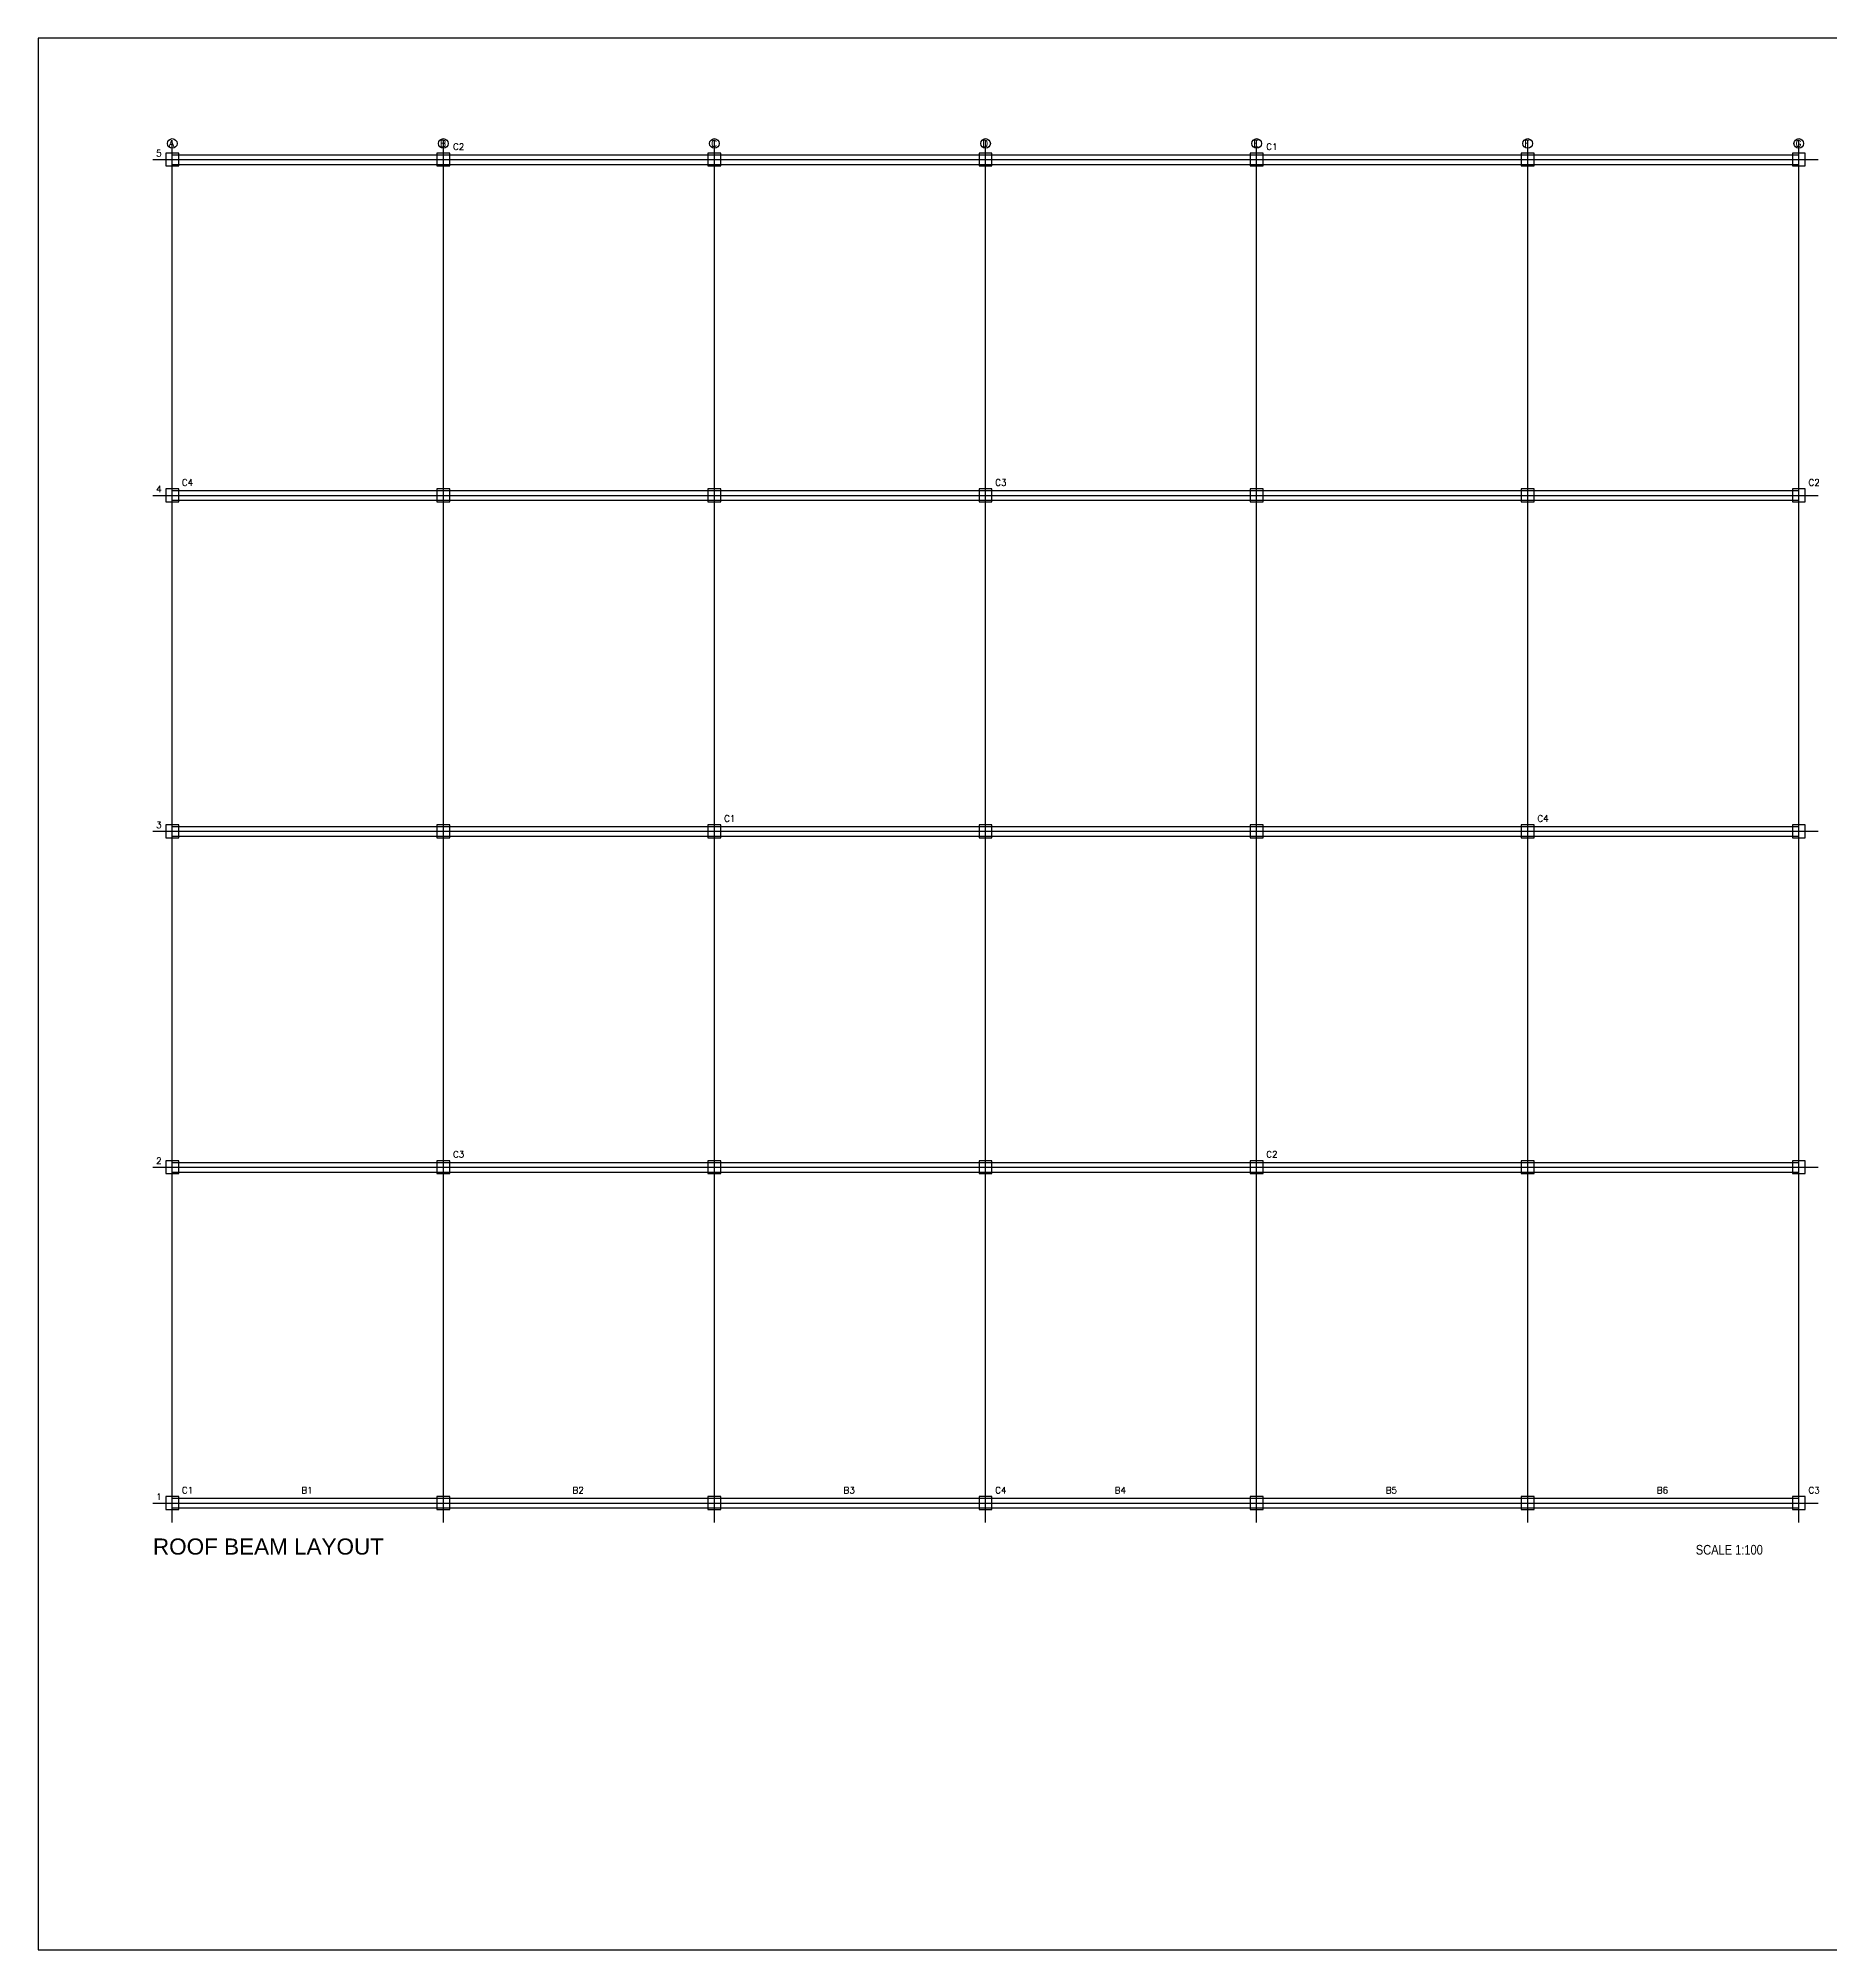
# Model space of a CAD drawing. Header units: millimetres. Extents: x 0 to 12841, y 0 to 594.
# Drawn here: x 11000 to 11557, y 0 to 594 of the extents above; entities that cross this region are included whole.
import ezdxf

# ---------------------------------------------------------------- set-up
doc = ezdxf.new("R2010")
doc.units = ezdxf.units.MM
for name, color, linetype in [('BEAM', 7, 'Continuous'), ('COLUMN', 7, 'Continuous'), ('FRAME', 7, 'Continuous'), ('GRID', 7, 'Continuous'), ('TITLES', 7, 'Continuous')]:
    doc.layers.add(name, color=color, linetype=linetype)
doc.styles.add('Arial', font='arial.ttf')
doc.styles.add('ROMANS', font='romans.shx')
doc.styles.add('SWISSC', font='swissc.ttf')

msp = doc.modelspace()

# ---------------------------------------------------------------- linework, layer by layer
at = {"layer": 'BEAM'}
for p, q in [((11041.64, 557.8), (11113.84, 557.8)), ((11041.64, 554.8), (11113.84, 554.8)), ((11113.84, 557.8), (11186.05, 557.8)), ((11113.84, 554.8), (11186.05, 554.8)), ((11186.05, 557.8), (11258.25, 557.8)), ((11186.05, 554.8), (11258.25, 554.8)), ((11258.25, 557.8), (11330.45, 557.8)), ((11258.25, 554.8), (11330.45, 554.8)), ((11330.45, 557.8), (11402.65, 557.8)), ((11330.45, 554.8), (11402.65, 554.8)), ((11402.65, 557.8), (11474.86, 557.8)), ((11402.65, 554.8), (11474.86, 554.8)), ((11474.86, 557.8), (11547.06, 557.8)), ((11474.86, 554.8), (11547.06, 554.8)), ((11041.64, 453.43), (11113.84, 453.43)), ((11113.84, 453.43), (11186.05, 453.43)), ((11186.05, 453.43), (11258.25, 453.43)), ((11258.25, 453.43), (11330.45, 453.43)), ((11330.45, 453.43), (11402.65, 453.43)), ((11402.65, 453.43), (11474.86, 453.43)), ((11474.86, 453.43), (11547.06, 453.43)), ((11041.64, 450.43), (11113.84, 450.43)), ((11113.84, 450.43), (11186.05, 450.43)), ((11186.05, 450.43), (11258.25, 450.43)), ((11258.25, 450.43), (11330.45, 450.43)), ((11330.45, 450.43), (11402.65, 450.43)), ((11402.65, 450.43), (11474.86, 450.43)), ((11474.86, 450.43), (11547.06, 450.43)), ((11041.64, 349.05), (11113.84, 349.05)), ((11041.64, 346.05), (11113.84, 346.05)), ((11113.84, 349.05), (11186.05, 349.05)), ((11113.84, 346.05), (11186.05, 346.05)), ((11186.05, 349.05), (11258.25, 349.05)), ((11186.05, 346.05), (11258.25, 346.05)), ((11258.25, 349.05), (11330.45, 349.05)), ((11258.25, 346.05), (11330.45, 346.05)), ((11330.45, 349.05), (11402.65, 349.05)), ((11330.45, 346.05), (11402.65, 346.05)), ((11402.65, 349.05), (11474.86, 349.05)), ((11402.65, 346.05), (11474.86, 346.05)), ((11474.86, 349.05), (11547.06, 349.05)), ((11474.86, 346.05), (11547.06, 346.05)), ((11041.64, 244.68), (11113.84, 244.68)), ((11113.84, 244.68), (11186.05, 244.68)), ((11186.05, 244.68), (11258.25, 244.68)), ((11258.25, 244.68), (11330.45, 244.68)), ((11330.45, 244.68), (11402.65, 244.68)), ((11402.65, 244.68), (11474.86, 244.68)), ((11474.86, 244.68), (11547.06, 244.68)), ((11041.64, 241.68), (11113.84, 241.68)), ((11113.84, 241.68), (11186.05, 241.68)), ((11186.05, 241.68), (11258.25, 241.68)), ((11258.25, 241.68), (11330.45, 241.68)), ((11330.45, 241.68), (11402.65, 241.68)), ((11402.65, 241.68), (11474.86, 241.68)), ((11474.86, 241.68), (11547.06, 241.68)), ((11041.64, 140.3), (11113.84, 140.3)), ((11041.64, 137.3), (11113.84, 137.3)), ((11113.84, 140.3), (11186.05, 140.3)), ((11113.84, 137.3), (11186.05, 137.3)), ((11186.05, 140.3), (11258.25, 140.3)), ((11186.05, 137.3), (11258.25, 137.3)), ((11258.25, 140.3), (11330.45, 140.3)), ((11258.25, 137.3), (11330.45, 137.3)), ((11330.45, 140.3), (11402.65, 140.3)), ((11330.45, 137.3), (11402.65, 137.3)), ((11402.65, 140.3), (11474.86, 140.3)), ((11402.65, 137.3), (11474.86, 137.3)), ((11474.86, 140.3), (11547.06, 140.3)), ((11474.86, 137.3), (11547.06, 137.3))]:
    msp.add_line(p, q, dxfattribs=at)
at = {"layer": 'COLUMN'}
for points in [[(11039.64, 554.3), (11043.64, 554.3), (11043.64, 558.3), (11039.64, 558.3)], [(11123.88, 554.3), (11127.88, 554.3), (11127.88, 558.3), (11123.88, 558.3)], [(11208.11, 554.3), (11212.11, 554.3), (11212.11, 558.3), (11208.11, 558.3)], [(11292.35, 554.3), (11296.35, 554.3), (11296.35, 558.3), (11292.35, 558.3)], [(11376.59, 554.3), (11380.59, 554.3), (11380.59, 558.3), (11376.59, 558.3)], [(11460.82, 554.3), (11464.82, 554.3), (11464.82, 558.3), (11460.82, 558.3)], [(11545.06, 554.3), (11549.06, 554.3), (11549.06, 558.3), (11545.06, 558.3)], [(11039.64, 449.93), (11043.64, 449.93), (11043.64, 453.93), (11039.64, 453.93)], [(11123.88, 449.93), (11127.88, 449.93), (11127.88, 453.93), (11123.88, 453.93)], [(11208.11, 449.93), (11212.11, 449.93), (11212.11, 453.93), (11208.11, 453.93)], [(11292.35, 449.93), (11296.35, 449.93), (11296.35, 453.93), (11292.35, 453.93)], [(11376.59, 449.93), (11380.59, 449.93), (11380.59, 453.93), (11376.59, 453.93)], [(11460.82, 449.93), (11464.82, 449.93), (11464.82, 453.93), (11460.82, 453.93)], [(11545.06, 449.93), (11549.06, 449.93), (11549.06, 453.93), (11545.06, 453.93)], [(11039.64, 345.55), (11043.64, 345.55), (11043.64, 349.55), (11039.64, 349.55)], [(11123.88, 345.55), (11127.88, 345.55), (11127.88, 349.55), (11123.88, 349.55)], [(11208.11, 345.55), (11212.11, 345.55), (11212.11, 349.55), (11208.11, 349.55)], [(11292.35, 345.55), (11296.35, 345.55), (11296.35, 349.55), (11292.35, 349.55)], [(11376.59, 345.55), (11380.59, 345.55), (11380.59, 349.55), (11376.59, 349.55)], [(11460.82, 345.55), (11464.82, 345.55), (11464.82, 349.55), (11460.82, 349.55)], [(11545.06, 345.55), (11549.06, 345.55), (11549.06, 349.55), (11545.06, 349.55)], [(11039.64, 241.18), (11043.64, 241.18), (11043.64, 245.18), (11039.64, 245.18)], [(11123.88, 241.18), (11127.88, 241.18), (11127.88, 245.18), (11123.88, 245.18)], [(11208.11, 241.18), (11212.11, 241.18), (11212.11, 245.18), (11208.11, 245.18)], [(11292.35, 241.18), (11296.35, 241.18), (11296.35, 245.18), (11292.35, 245.18)], [(11376.59, 241.18), (11380.59, 241.18), (11380.59, 245.18), (11376.59, 245.18)], [(11460.82, 241.18), (11464.82, 241.18), (11464.82, 245.18), (11460.82, 245.18)], [(11545.06, 241.18), (11549.06, 241.18), (11549.06, 245.18), (11545.06, 245.18)], [(11039.64, 136.8), (11043.64, 136.8), (11043.64, 140.8), (11039.64, 140.8)], [(11123.88, 136.8), (11127.88, 136.8), (11127.88, 140.8), (11123.88, 140.8)], [(11208.11, 136.8), (11212.11, 136.8), (11212.11, 140.8), (11208.11, 140.8)], [(11292.35, 136.8), (11296.35, 136.8), (11296.35, 140.8), (11292.35, 140.8)], [(11376.59, 136.8), (11380.59, 136.8), (11380.59, 140.8), (11376.59, 140.8)], [(11460.82, 136.8), (11464.82, 136.8), (11464.82, 140.8), (11460.82, 140.8)], [(11545.06, 136.8), (11549.06, 136.8), (11549.06, 140.8), (11545.06, 140.8)]]:
    msp.add_lwpolyline(points, close=True, dxfattribs=at)
at = {"layer": 'FRAME'}
msp.add_lwpolyline([(11000, 0), (11841, 0), (11841, 594), (11000, 594)], close=True, dxfattribs=at)
at = {"layer": 'GRID'}
for p, q in [((11041.64, 490.72), (11041.64, 562.3)), ((11125.88, 490.72), (11125.88, 562.3)), ((11210.11, 490.72), (11210.11, 562.3)), ((11294.35, 490.72), (11294.35, 562.3)), ((11378.59, 490.72), (11378.59, 562.3)), ((11462.82, 490.72), (11462.82, 562.3)), ((11547.06, 490.72), (11547.06, 562.3)), ((11035.64, 556.3), (11109.56, 556.3)), ((11109.56, 556.3), (11183.47, 556.3)), ((11183.47, 556.3), (11257.39, 556.3)), ((11257.39, 556.3), (11331.31, 556.3)), ((11331.31, 556.3), (11405.23, 556.3)), ((11405.23, 556.3), (11479.14, 556.3)), ((11479.14, 556.3), (11553.06, 556.3)), ((11041.64, 419.13), (11041.64, 490.72)), ((11125.88, 419.13), (11125.88, 490.72)), ((11210.11, 419.13), (11210.11, 490.72)), ((11294.35, 419.13), (11294.35, 490.72)), ((11378.59, 419.13), (11378.59, 490.72)), ((11462.82, 419.13), (11462.82, 490.72)), ((11547.06, 419.13), (11547.06, 490.72)), ((11035.64, 451.93), (11109.56, 451.93)), ((11109.56, 451.93), (11183.47, 451.93)), ((11183.47, 451.93), (11257.39, 451.93)), ((11257.39, 451.93), (11331.31, 451.93)), ((11331.31, 451.93), (11405.23, 451.93)), ((11405.23, 451.93), (11479.14, 451.93)), ((11479.14, 451.93), (11553.06, 451.93)), ((11041.64, 347.55), (11041.64, 419.13)), ((11125.88, 347.55), (11125.88, 419.13)), ((11210.11, 347.55), (11210.11, 419.13)), ((11294.35, 347.55), (11294.35, 419.13)), ((11378.59, 347.55), (11378.59, 419.13)), ((11462.82, 347.55), (11462.82, 419.13)), ((11547.06, 347.55), (11547.06, 419.13)), ((11035.64, 347.55), (11109.56, 347.55)), ((11041.64, 275.97), (11041.64, 347.55)), ((11109.56, 347.55), (11183.47, 347.55)), ((11125.88, 275.97), (11125.88, 347.55)), ((11183.47, 347.55), (11257.39, 347.55)), ((11210.11, 275.97), (11210.11, 347.55)), ((11257.39, 347.55), (11331.31, 347.55)), ((11294.35, 275.97), (11294.35, 347.55)), ((11331.31, 347.55), (11405.23, 347.55)), ((11378.59, 275.97), (11378.59, 347.55)), ((11405.23, 347.55), (11479.14, 347.55)), ((11462.82, 275.97), (11462.82, 347.55)), ((11479.14, 347.55), (11553.06, 347.55)), ((11547.06, 275.97), (11547.06, 347.55)), ((11041.64, 204.38), (11041.64, 275.97)), ((11125.88, 204.38), (11125.88, 275.97)), ((11210.11, 204.38), (11210.11, 275.97)), ((11294.35, 204.38), (11294.35, 275.97)), ((11378.59, 204.38), (11378.59, 275.97)), ((11462.82, 204.38), (11462.82, 275.97)), ((11547.06, 204.38), (11547.06, 275.97)), ((11035.64, 243.18), (11109.56, 243.18)), ((11109.56, 243.18), (11183.47, 243.18)), ((11183.47, 243.18), (11257.39, 243.18)), ((11257.39, 243.18), (11331.31, 243.18)), ((11331.31, 243.18), (11405.23, 243.18)), ((11405.23, 243.18), (11479.14, 243.18)), ((11479.14, 243.18), (11553.06, 243.18)), ((11041.64, 132.8), (11041.64, 204.38)), ((11125.88, 132.8), (11125.88, 204.38)), ((11210.11, 132.8), (11210.11, 204.38)), ((11294.35, 132.8), (11294.35, 204.38)), ((11378.59, 132.8), (11378.59, 204.38)), ((11462.82, 132.8), (11462.82, 204.38)), ((11547.06, 132.8), (11547.06, 204.38)), ((11035.64, 138.8), (11109.56, 138.8)), ((11109.56, 138.8), (11183.47, 138.8)), ((11183.47, 138.8), (11257.39, 138.8)), ((11257.39, 138.8), (11331.31, 138.8)), ((11331.31, 138.8), (11405.23, 138.8)), ((11405.23, 138.8), (11479.14, 138.8)), ((11479.14, 138.8), (11553.06, 138.8))]:
    msp.add_line(p, q, dxfattribs=at)
for centre in [(11041.64, 561.3), (11125.88, 561.3), (11210.11, 561.3), (11294.35, 561.3), (11378.59, 561.3), (11462.82, 561.3), (11547.06, 561.3)]:
    msp.add_circle(centre, 1.5, dxfattribs=at)

# ---------------------------------------------------------------- texts
at = {"layer": 'BEAM', "style": 'ROMANS'}
for s, p in [('B1', (11081.76, 141.8)), ('B2', (11166, 141.8)), ('B3', (11250.23, 141.8)), ('B4', (11334.47, 141.8)), ('B5', (11418.7, 141.8)), ('B6', (11502.94, 141.8))]:
    msp.add_text(s, height=2, dxfattribs=at).set_placement(p)
at = {"layer": 'COLUMN', "style": 'ROMANS'}
for s, p in [('C2', (11128.88, 559.3)), ('C1', (11381.59, 559.3)), ('C4', (11044.64, 454.93)), ('C3', (11297.35, 454.93)), ('C2', (11550.06, 454.93)), ('C1', (11213.11, 350.55)), ('C4', (11465.82, 350.55)), ('C3', (11128.88, 246.18)), ('C2', (11381.59, 246.18)), ('C1', (11044.64, 141.8)), ('C4', (11297.35, 141.8)), ('C3', (11550.06, 141.8))]:
    msp.add_text(s, height=2, dxfattribs=at).set_placement(p)
at = {"layer": 'GRID', "style": 'ROMANS'}
for s, p in [('5', (11036.64, 557.3)), ('A', (11040.64, 560.3)), ('B', (11124.88, 560.3)), ('C', (11209.11, 560.3)), ('D', (11293.35, 560.3)), ('E', (11377.59, 560.3)), ('F', (11461.82, 560.3)), ('G', (11546.06, 560.3)), ('4', (11036.64, 452.93)), ('3', (11036.64, 348.55)), ('2', (11036.64, 244.18)), ('1', (11036.64, 139.8))]:
    msp.add_text(s, height=2, dxfattribs=at).set_placement(p)
at = {"layer": 'TITLES'}
for s, height, style, p in [('ROOF BEAM LAYOUT', 5, 'Arial', (11035.64, 122.8)), ('SCALE 1:100', 3, 'SWISSC', (11515.06, 122.8))]:
    msp.add_text(s, height=height, dxfattribs=dict(at, style=style)).set_placement(p)

doc.saveas('drawing.dxf')
